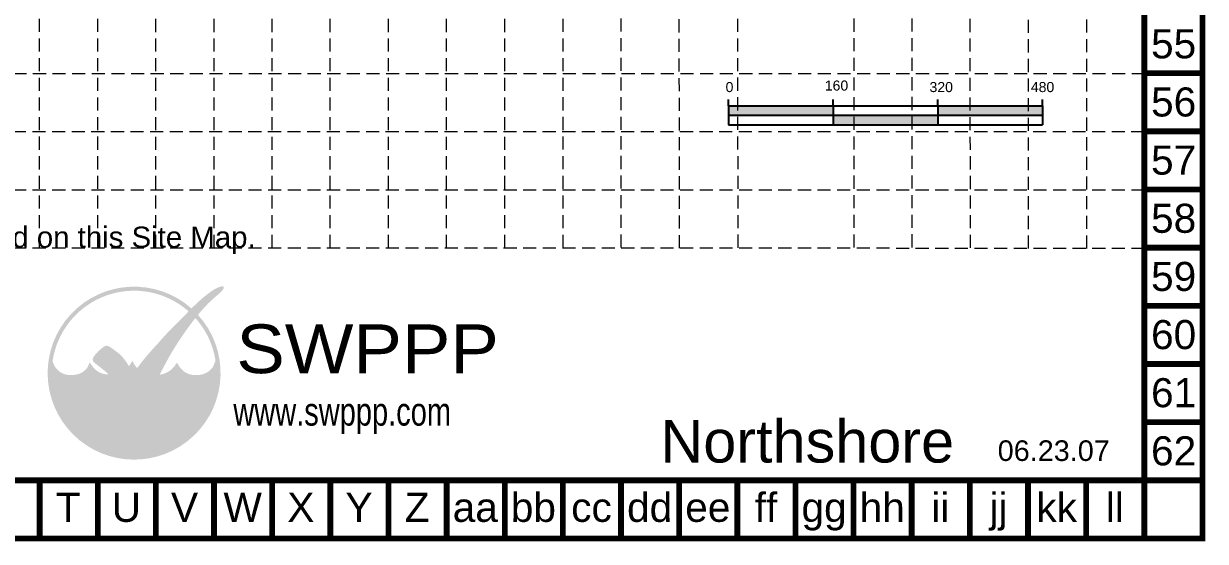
# Model space of a CAD drawing. Header units: inches. Extents: x 8135 to 11700, y -938 to 4760.
# Drawn here: x 9893 to 11700, y -938 to -146 of the extents above; entities that cross this region are included whole.
import ezdxf
from ezdxf.enums import TextEntityAlignment as Align

# ---------------------------------------------------------------- set-up
doc = ezdxf.new("R2010")
doc.units = ezdxf.units.IN
doc.header["$MEASUREMENT"] = 0
doc.linetypes.add('HIDDEN', pattern=[0.375, 0.25, -0.125])
for name, color, linetype in [('BASE', 7, 'Continuous'), ('GRID', 254, 'HIDDEN'), ('LOGO', 7, 'Continuous')]:
    doc.layers.add(name, color=color, linetype=linetype)
doc.styles.add("L200'", font='ARIAL.TTF', dxfattribs={"height": 0.001969})
doc.styles.add('LOGO1', font='ROCKEB.TTF', dxfattribs={"height": 25})
doc.styles.get("Standard").update_dxf_attribs({"font": 'ARIAL.TTF'})

# ---------------------------------------------------------------- blocks, each defined once
blk = doc.blocks.new('new logo')
at = {"layer": 'LOGO'}
h = blk.add_hatch(color=170, dxfattribs=at)
h.paths.add_polyline_path([(67.43, 44.06), (66.82, 44.7), (66.35, 45.25), (65.96, 45.76), (65.54, 46.4), (65.09, 47.19), (64.7, 47.94), (64.44, 48.47), (64.18, 49.02), (63.92, 49.58), (63.67, 50.15), (63.31, 50.99), (62.9, 52), (62.6, 52.78), (62.42, 53.27), (62.25, 53.75), (62.07, 54.23), (61.88, 54.72), (61.69, 55.22), (61.48, 55.74), (61.26, 56.27), (61.03, 56.81), (60.78, 57.37), (60.52, 57.93), (60.25, 58.5), (59.96, 59.07), (59.66, 59.64), (59.34, 60.2), (59.02, 60.77), (58.68, 61.32), (58.34, 61.87), (57.99, 62.4), (57.64, 62.91), (57.29, 63.4), (56.95, 63.87), (56.61, 64.32), (56.27, 64.74), (55.93, 65.14), (55.58, 65.53), (55.23, 65.91), (54.91, 66.23), (53.98, 66.22), (52.92, 66.33), (52.05, 66.5), (51.45, 66.64), (50.85, 66.81), (50.26, 67.01), (49.41, 67.35), (48.33, 67.91), (47.34, 68.56), (46.46, 69.26), (45.69, 70.02), (45.01, 70.79), (44.44, 71.52), (43.98, 72.16), (43.6, 72.69), (43.42, 72.95), (43.25, 73.18), (43.1, 73.38), (42.96, 73.53), (42.85, 73.65), (42.75, 73.73), (42.66, 73.76), (42.59, 73.76), (42.53, 73.71), (42.48, 73.63), (42.43, 73.52), (42.38, 73.38), (42.33, 73.22), (42.19, 72.76), (41.96, 72.1), (41.67, 71.46), (41.36, 70.91), (40.98, 70.34), (40.53, 69.77), (40.01, 69.21), (39.42, 68.67), (38.77, 68.17), (38.06, 67.7), (37.31, 67.27), (36.53, 66.9), (35.73, 66.59), (34.88, 66.34), (33.96, 66.14), (32.97, 65.99), (31.89, 65.9), (30.76, 65.86), (29.65, 65.89), (28.59, 65.97), (27.62, 66.13), (26.71, 66.36), (25.83, 66.67), (24.95, 67.08), (24.08, 67.58), (23.21, 68.18), (22.36, 68.88), (21.76, 69.47), (21.37, 69.89), (20.98, 70.36), (20.61, 70.88), (20.24, 71.46), (19.89, 72.13), (19.54, 72.89), (19.19, 73.77), (18.85, 74.77, -0.595729), (106.28, 106.77), (106.97, 107.48), (107.53, 108.05), (108.12, 108.64, 37.93689), (112.29, 104.53), (112.05, 104.24), (111.57, 103.66), (111.09, 103.06), (110.61, 102.47, -0.146449), (123.57, 75.01), (123.33, 74.47), (123.13, 73.97), (122.94, 73.5), (122.77, 73.07), (122.51, 72.4), (122.22, 71.72), (121.9, 71.1), (121.52, 70.53), (121.11, 70), (120.66, 69.51), (120.15, 69.03), (119.62, 68.57), (119.04, 68.14), (118.44, 67.73), (117.81, 67.36), (117.15, 67.03), (116.47, 66.74), (115.76, 66.49), (115.03, 66.28), (114.28, 66.11), (113.5, 65.97), (112.72, 65.88), (111.92, 65.82), (111.11, 65.8), (110.29, 65.82), (109.44, 65.89), (108.56, 66.01), (107.66, 66.19), (106.75, 66.43), (105.88, 66.73), (105.05, 67.1), (104.26, 67.53), (103.5, 68.04), (102.78, 68.61), (102.07, 69.26), (101.4, 69.96), (100.78, 70.68), (100.24, 71.38), (99.83, 72.02), (99.55, 72.52), (99.4, 72.79), (99.26, 73.03), (99.13, 73.24), (99.02, 73.4), (98.92, 73.52), (98.82, 73.58), (98.72, 73.6), (98.63, 73.58), (98.54, 73.51), (98.45, 73.42), (98.36, 73.3), (98.26, 73.16), (98.17, 73), (98.06, 72.83), (97.8, 72.39), (97.42, 71.81), (96.93, 71.14), (96.41, 70.55), (95.93, 70.06), (95.41, 69.58), (94.84, 69.11), (94.21, 68.65), (93.52, 68.19), (92.75, 67.74), (91.9, 67.28), (90.95, 66.85), (90.08, 66.57), (89.39, 66.39), (88.62, 66.22), (87.78, 66.08), (87.59, 65.61), (87.38, 65.07), (87.13, 64.45), (86.86, 63.76), (86.57, 63), (86.26, 62.19), (85.94, 61.33), (85.6, 60.44), (85.25, 59.53), (84.91, 58.59), (84.56, 57.66), (84.21, 56.72), (83.87, 55.8), (83.53, 54.89), (83.21, 54.02), (82.9, 53.18), (82.61, 52.38), (82.34, 51.64), (82.09, 50.96), (81.86, 50.33), (81.65, 49.76), (81.33, 48.95), (80.94, 48.06), (80.54, 47.29), (80.1, 46.58), (79.62, 45.94), (79.13, 45.36), (78.61, 44.81), (78.1, 44.32), (77.57, 43.87), (77.04, 43.47), (76.48, 43.12), (75.9, 42.81), (75.31, 42.55), (74.58, 42.28), (73.74, 42.05), (72.97, 41.94), (72.25, 41.93), (71.55, 42.04), (70.87, 42.22), (70.06, 42.5), (69.36, 42.77), (68.67, 43.11), (68.04, 43.53)])
h.paths.add_polyline_path([(71.76, 72.04), (70.7, 73.9), (70.07, 75.23), (69.69, 74.29), (68.67, 72.59), (67.85, 71.67), (67.95, 71.51), (68.11, 71.24), (68.27, 70.99), (68.41, 70.76), (68.55, 70.55), (68.68, 70.37), (68.8, 70.21), (68.92, 70.07), (69.04, 69.95), (69.15, 69.84), (69.26, 69.75), (69.37, 69.67), (69.48, 69.59), (69.59, 69.52), (69.7, 69.46), (69.82, 69.41), (69.94, 69.36), (70.05, 69.32), (70.17, 69.28), (70.29, 69.25), (70.41, 69.22), (70.53, 69.2), (70.64, 69.18), (70.76, 69.17), (70.88, 69.16), (71, 69.15), (71.11, 69.15), (71.22, 69.16), (71.33, 69.17), (71.44, 69.19), (71.54, 69.21), (71.64, 69.24), (71.74, 69.27), (71.84, 69.31), (71.94, 69.35), (72.04, 69.4), (72.14, 69.45), (72.24, 69.51), (72.35, 69.58), (72.45, 69.65), (72.56, 69.72), (72.67, 69.81), (72.78, 69.9), (72.89, 70), (73, 70.1), (73.11, 70.21), (73.22, 70.34), (73.3, 70.42), (72.52, 71.08)], flags=17)
blk.add_hatch(color=240, dxfattribs=at).paths.add_polyline_path([(117.73, 117.3), (118.86, 118.16), (119.82, 118.88), (120.63, 119.47), (121.31, 119.95), (121.89, 120.34), (122.37, 120.64), (122.78, 120.89), (123.13, 121.1), (123.45, 121.27), (123.73, 121.42), (123.99, 121.55), (124.22, 121.67), (124.44, 121.77), (124.65, 121.85), (124.84, 121.93), (125.03, 122.01), (125.21, 122.09), (125.4, 122.16), (125.58, 122.23), (125.76, 122.3), (125.93, 122.37), (126.1, 122.44), (126.26, 122.49), (126.41, 122.55), (126.56, 122.6), (126.69, 122.64), (126.82, 122.67), (126.95, 122.71), (127.06, 122.73), (127.18, 122.76), (127.29, 122.78), (127.39, 122.79), (127.5, 122.8), (127.6, 122.81), (127.7, 122.82), (127.79, 122.82), (127.89, 122.82), (127.98, 122.82), (128.06, 122.81), (128.14, 122.8), (128.22, 122.79), (128.29, 122.78), (128.35, 122.76), (128.42, 122.74), (128.47, 122.72), (128.52, 122.7), (128.57, 122.67), (128.62, 122.64), (128.65, 122.61), (128.69, 122.57), (128.72, 122.53), (128.75, 122.49), (128.77, 122.44), (128.79, 122.39), (128.81, 122.34), (128.82, 122.28), (128.83, 122.21), (128.84, 122.14), (128.84, 122.07), (128.84, 122), (128.83, 121.92), (128.82, 121.84), (128.81, 121.76), (128.79, 121.68), (128.77, 121.6), (128.74, 121.52), (128.7, 121.44), (128.66, 121.35), (128.61, 121.26), (128.56, 121.16), (128.5, 121.06), (128.43, 120.95), (128.35, 120.83), (128.27, 120.7), (128.18, 120.57), (128.08, 120.42), (127.96, 120.27), (127.85, 120.12), (127.71, 119.96), (127.57, 119.79), (127.42, 119.62), (127.25, 119.44), (127.06, 119.24), (126.84, 119.03), (126.58, 118.79), (126.28, 118.52), (125.94, 118.21), (125.54, 117.86), (125.08, 117.47), (124.58, 117.04), (124.04, 116.57), (123.48, 116.08), (122.89, 115.57), (122.3, 115.05), (121.71, 114.53), (121.13, 114.01), (120.58, 113.5), (120.04, 112.99), (119.52, 112.49), (119.01, 111.99), (118.51, 111.49), (118.02, 110.99), (117.53, 110.47), (117.03, 109.94), (116.53, 109.4), (116.03, 108.85), (115.52, 108.29), (115.02, 107.71), (114.51, 107.14), (114.01, 106.56), (113.51, 105.98), (113.02, 105.4), (112.54, 104.82), (112.05, 104.24), (111.57, 103.66), (111.09, 103.06), (110.59, 102.44), (110.09, 101.8), (109.56, 101.13), (109.02, 100.43), (108.45, 99.68), (107.87, 98.9), (107.27, 98.1), (106.66, 97.27), (106.04, 96.43), (105.43, 95.59), (104.82, 94.74), (104.23, 93.91), (103.65, 93.08), (103.08, 92.27), (102.52, 91.46), (101.97, 90.65), (101.42, 89.84), (100.87, 89.01), (100.32, 88.18), (99.77, 87.33), (99.2, 86.45), (98.63, 85.56), (98.06, 84.66), (97.5, 83.76), (96.94, 82.87), (96.4, 81.99), (95.88, 81.13), (95.38, 80.29), (94.91, 79.49), (94.46, 78.72), (94.03, 77.96), (93.61, 77.23), (93.21, 76.5), (92.81, 75.77), (92.41, 75.04), (92.01, 74.29), (91.6, 73.54), (91.18, 72.77), (90.78, 72.02), (90.38, 71.27), (90, 70.56), (89.64, 69.88), (89.31, 69.25), (89.01, 68.69), (88.75, 68.19), (88.53, 67.74), (88.33, 67.32), (88.15, 66.92), (87.97, 66.52), (87.78, 66.08), (87.59, 65.61), (87.38, 65.07), (87.13, 64.45), (86.86, 63.76), (86.57, 63), (86.26, 62.19), (85.94, 61.33), (85.6, 60.44), (85.25, 59.53), (84.91, 58.59), (84.56, 57.66), (84.21, 56.72), (83.87, 55.8), (83.53, 54.89), (83.21, 54.02), (82.9, 53.18), (82.61, 52.38), (82.34, 51.64), (82.09, 50.96), (81.86, 50.33), (81.65, 49.76), (81.44, 49.23), (81.24, 48.75), (81.04, 48.29), (80.84, 47.87), (80.64, 47.48), (80.43, 47.11), (80.2, 46.75), (79.97, 46.41), (79.73, 46.09), (79.49, 45.78), (79.24, 45.49), (78.99, 45.21), (78.74, 44.95), (78.48, 44.69), (78.23, 44.45), (77.97, 44.21), (77.71, 43.99), (77.44, 43.78), (77.17, 43.58), (76.9, 43.39), (76.62, 43.21), (76.33, 43.04), (76.04, 42.89), (75.75, 42.75), (75.45, 42.62), (75.16, 42.5), (74.87, 42.39), (74.58, 42.29), (74.3, 42.2), (74.02, 42.13), (73.75, 42.07), (73.49, 42.02), (73.23, 41.98), (72.98, 41.95), (72.73, 41.94), (72.49, 41.93), (72.24, 41.94), (72.01, 41.97), (71.77, 42), (71.53, 42.05), (71.3, 42.11), (71.06, 42.17), (70.83, 42.24), (70.59, 42.32), (70.35, 42.4), (70.12, 42.48), (69.88, 42.57), (69.64, 42.66), (69.4, 42.76), (69.16, 42.87), (68.93, 42.98), (68.69, 43.11), (68.47, 43.25), (68.25, 43.39), (68.04, 43.55), (67.83, 43.72), (67.62, 43.9), (67.42, 44.09), (67.22, 44.28), (67.03, 44.49), (66.83, 44.69), (66.64, 44.9), (66.45, 45.13), (66.26, 45.36), (66.06, 45.62), (65.86, 45.91), (65.65, 46.23), (65.43, 46.59), (65.2, 47), (64.96, 47.45), (64.7, 47.94), (64.44, 48.47), (64.18, 49.02), (63.92, 49.58), (63.67, 50.15), (63.43, 50.71), (63.2, 51.26), (62.99, 51.78), (62.79, 52.29), (62.6, 52.78), (62.42, 53.27), (62.25, 53.75), (62.07, 54.23), (61.88, 54.72), (61.69, 55.22), (61.48, 55.74), (61.26, 56.27), (61.03, 56.81), (60.78, 57.37), (60.52, 57.93), (60.25, 58.5), (59.96, 59.07), (59.66, 59.64), (59.34, 60.2), (59.02, 60.77), (58.68, 61.32), (58.34, 61.87), (57.99, 62.4), (57.64, 62.91), (57.29, 63.4), (56.95, 63.87), (56.61, 64.32), (56.27, 64.74), (55.93, 65.14), (55.58, 65.53), (55.23, 65.91), (54.86, 66.28), (54.49, 66.65), (54.09, 67.01), (53.68, 67.39), (53.25, 67.76), (52.81, 68.14), (52.35, 68.52), (51.89, 68.9), (51.42, 69.28), (50.95, 69.66), (50.48, 70.04), (50.01, 70.41), (49.54, 70.78), (49.09, 71.13), (48.65, 71.47), (48.24, 71.8), (47.84, 72.11), (47.47, 72.4), (47.14, 72.66), (46.83, 72.9), (46.56, 73.11), (46.32, 73.3), (46.11, 73.47), (45.92, 73.63), (45.75, 73.78), (45.6, 73.92), (45.46, 74.05), (45.34, 74.18), (45.23, 74.31), (45.13, 74.44), (45.04, 74.56), (44.96, 74.69), (44.9, 74.82), (44.84, 74.96), (44.8, 75.1), (44.76, 75.24), (44.73, 75.39), (44.72, 75.54), (44.71, 75.69), (44.7, 75.84), (44.71, 75.99), (44.72, 76.15), (44.75, 76.3), (44.78, 76.45), (44.81, 76.6), (44.86, 76.75), (44.92, 76.9), (44.99, 77.06), (45.07, 77.23), (45.17, 77.4), (45.29, 77.59), (45.42, 77.8), (45.57, 78.01), (45.73, 78.24), (45.91, 78.48), (46.11, 78.73), (46.32, 78.99), (46.55, 79.26), (46.8, 79.54), (47.06, 79.83), (47.33, 80.13), (47.62, 80.43), (47.91, 80.73), (48.21, 81.04), (48.52, 81.34), (48.84, 81.64), (49.16, 81.93), (49.48, 82.21), (49.79, 82.48), (50.1, 82.74), (50.41, 82.98), (50.7, 83.21), (50.98, 83.42), (51.24, 83.62), (51.49, 83.79), (51.7, 83.95), (51.9, 84.08), (52.08, 84.19), (52.25, 84.29), (52.4, 84.38), (52.55, 84.45), (52.68, 84.51), (52.82, 84.56), (52.95, 84.61), (53.08, 84.64), (53.21, 84.67), (53.34, 84.69), (53.47, 84.7), (53.6, 84.7), (53.72, 84.69), (53.85, 84.68), (53.97, 84.65), (54.1, 84.62), (54.22, 84.58), (54.35, 84.54), (54.48, 84.48), (54.61, 84.43), (54.74, 84.36), (54.88, 84.3), (55.02, 84.23), (55.17, 84.15), (55.34, 84.06), (55.51, 83.97), (55.7, 83.86), (55.91, 83.73), (56.14, 83.59), (56.4, 83.42), (56.68, 83.23), (56.99, 83.01), (57.32, 82.78), (57.67, 82.53), (58.03, 82.27), (58.4, 81.99), (58.79, 81.71), (59.18, 81.42), (59.57, 81.13), (59.97, 80.83), (60.37, 80.53), (60.76, 80.22), (61.15, 79.91), (61.54, 79.59), (61.91, 79.27), (62.28, 78.93), (62.64, 78.6), (62.98, 78.25), (63.32, 77.9), (63.65, 77.54), (63.97, 77.17), (64.29, 76.79), (64.6, 76.4), (64.91, 76.01), (65.22, 75.6), (65.52, 75.19), (65.82, 74.78), (66.11, 74.37), (66.39, 73.96), (66.66, 73.57), (66.91, 73.18), (67.15, 72.81), (67.37, 72.45), (67.58, 72.12), (67.77, 71.8), (67.95, 71.51), (68.11, 71.24), (68.27, 70.99), (68.41, 70.76), (68.55, 70.55), (68.68, 70.37), (68.8, 70.21), (68.92, 70.07), (69.04, 69.95), (69.15, 69.84), (69.26, 69.75), (69.37, 69.67), (69.48, 69.59), (69.59, 69.52), (69.7, 69.46), (69.82, 69.41), (69.94, 69.36), (70.05, 69.32), (70.17, 69.28), (70.29, 69.25), (70.41, 69.22), (70.53, 69.2), (70.64, 69.18), (70.76, 69.17), (70.88, 69.16), (71, 69.15), (71.11, 69.15), (71.22, 69.16), (71.33, 69.17), (71.44, 69.19), (71.54, 69.21), (71.64, 69.24), (71.74, 69.27), (71.84, 69.31), (71.94, 69.35), (72.04, 69.4), (72.14, 69.45), (72.24, 69.51), (72.35, 69.58), (72.45, 69.65), (72.56, 69.72), (72.67, 69.81), (72.78, 69.9), (72.89, 70), (73, 70.1), (73.11, 70.21), (73.22, 70.34), (73.34, 70.47), (73.46, 70.61), (73.58, 70.77), (73.72, 70.94), (73.85, 71.12), (74, 71.32), (74.15, 71.53), (74.32, 71.77), (74.5, 72.01), (74.68, 72.27), (74.88, 72.55), (75.09, 72.84), (75.32, 73.15), (75.56, 73.46), (75.82, 73.79), (76.09, 74.14), (76.37, 74.49), (76.67, 74.87), (76.99, 75.25), (77.32, 75.65), (77.66, 76.07), (78.02, 76.5), (78.39, 76.95), (78.77, 77.42), (79.18, 77.91), (79.6, 78.4), (80.03, 78.92), (80.49, 79.45), (80.96, 80), (81.46, 80.56), (81.97, 81.13), (82.5, 81.72), (83.04, 82.31), (83.59, 82.91), (84.14, 83.51), (84.68, 84.1), (85.22, 84.68), (85.74, 85.25), (86.24, 85.81), (86.73, 86.35), (87.2, 86.89), (87.67, 87.41), (88.13, 87.94), (88.59, 88.46), (89.06, 88.98), (89.53, 89.52), (90.01, 90.05), (90.5, 90.6), (91, 91.16), (91.52, 91.73), (92.06, 92.31), (92.61, 92.9), (93.18, 93.5), (93.77, 94.12), (94.38, 94.75), (95.01, 95.39), (95.64, 96.03), (96.28, 96.68), (96.92, 97.32), (97.56, 97.96), (98.19, 98.58), (98.8, 99.19), (99.39, 99.77), (99.96, 100.34), (100.52, 100.9), (101.07, 101.45), (101.61, 101.98), (102.14, 102.52), (102.66, 103.05), (103.19, 103.59), (103.72, 104.13), (104.25, 104.67), (104.78, 105.23), (105.32, 105.78), (105.86, 106.34), (106.41, 106.91), (106.97, 107.48), (107.53, 108.05), (108.11, 108.62), (108.69, 109.2), (109.27, 109.77), (109.86, 110.34), (110.45, 110.91), (111.04, 111.47), (111.62, 112.02), (112.2, 112.56), (112.77, 113.1), (113.35, 113.62), (113.95, 114.16), (114.58, 114.71), (115.26, 115.3), (116.01, 115.91), (116.82, 116.58)])
at = {"layer": 'LOGO', "style": 'LOGO1'}
for s, height, width, p in [('SWPPP', 31.324, 1.115, (136.96, 67.05)), ('www.swppp.com', 18.1118, 0.77, (135.01, 33.35))]:
    blk.add_text(s, height=height, dxfattribs=dict(at, width=width)).set_placement(p)

msp = doc.modelspace()

# ---------------------------------------------------------------- hatches: boundary and pattern name
h = msp.add_hatch(color=7)
h.paths.add_polyline_path([(11130.8, -286.3), (11130.8, -271.9), (10970.8, -271.9), (10970.8, -286.3)])
h.paths.add_polyline_path([(11130.8, -286.3), (11130.8, -300.7), (11290.8, -300.7), (11290.8, -286.3)])
h.paths.add_polyline_path([(11290.8, -271.9), (11290.8, -286.3), (11450.8, -286.3), (11450.8, -271.9)])

# ---------------------------------------------------------------- linework, layer by layer
at = {"color": 7}
for p, q in [((10970.8, -271.9), (10970.8, -262.3)), ((11130.8, -271.9), (11130.8, -262.3)), ((11290.8, -271.9), (11290.8, -262.3)), ((11450.8, -271.9), (11450.8, -262.3)), ((10970.8, -271.9), (11130.8, -271.9)), ((10970.8, -271.9), (10970.8, -300.7)), ((10970.8, -286.3), (11450.8, -286.3)), ((11130.8, -271.9), (11450.8, -271.9)), ((11130.8, -271.9), (11130.8, -300.7)), ((11290.8, -271.9), (11290.8, -300.7)), ((11450.8, -271.9), (11450.8, -300.7)), ((10970.8, -300.7), (11130.8, -300.7)), ((11130.8, -300.7), (11450.8, -300.7))]:
    msp.add_line(p, q, dxfattribs=at)
at = {"layer": 'BASE', "const_width": 8.89}
for points in [[(11695.6, -933.2), (11695.6, 4756), (8139.9, 4756), (8139.9, -933.2)], [(11606.7, -844.3), (11606.7, 4667.1), (8228.8, 4667.1), (8228.8, -844.3)]]:
    msp.add_lwpolyline(points, close=True, dxfattribs=at)
for points in [[(11695.6, -222), (11606.7, -222)], [(11695.6, -310.9), (11606.7, -310.9)], [(11695.6, -399.8), (11606.7, -399.8)], [(11695.6, -488.7), (11606.7, -488.7)], [(11695.6, -577.6), (11606.7, -577.6)], [(11695.6, -666.5), (11606.7, -666.5)], [(11695.6, -755.4), (11606.7, -755.4)], [(9917.7, -844.3), (9917.7, -933.2)], [(10006.6, -844.3), (10006.6, -933.2)], [(10095.5, -844.3), (10095.5, -933.2)], [(10184.4, -844.3), (10184.4, -933.2)], [(10273.3, -844.3), (10273.3, -933.2)], [(10362.2, -844.3), (10362.2, -933.2)], [(10451.1, -844.3), (10451.1, -933.2)], [(10540, -844.3), (10540, -933.2)], [(10628.9, -844.3), (10628.9, -933.2)], [(10717.8, -844.3), (10717.8, -933.2)], [(10806.7, -844.3), (10806.7, -933.2)], [(10895.5, -844.3), (10895.5, -933.2)], [(10984.4, -844.3), (10984.4, -933.2)], [(11073.3, -844.3), (11073.3, -933.2)], [(11162.2, -844.3), (11162.2, -933.2)], [(11251.1, -844.3), (11251.1, -933.2)], [(11340, -844.3), (11340, -933.2)], [(11428.9, -844.3), (11428.9, -933.2)], [(11517.8, -844.3), (11517.8, -933.2)], [(11606.7, -844.3), (11606.7, -933.2)], [(11695.6, -844.3), (11606.7, -844.3)]]:
    msp.add_lwpolyline(points, dxfattribs=at)
at = {"layer": 'GRID', "color": 252, "linetype": 'HIDDEN', "lineweight": 0, "ltscale": 80}
for p, q in [((9917.7, -488.9), (9917.7, 4667.1)), ((10006.6, -488.9), (10006.6, 4667.1)), ((10095.5, -489), (10095.5, 4667.1)), ((10184.4, -489), (10184.4, 4667.1)), ((10273.3, -489), (10273.3, 4667.1)), ((10362.2, -489), (10362.2, 4667.1)), ((10451.1, -489), (10451.1, 4667.1)), ((10540, -489), (10540, 4667.1)), ((10628.9, -489), (10628.9, 4667.1)), ((10718.2, -488.8), (10717.8, 4667.1)), ((10807, -488.4), (10806.7, 4667.1)), ((10895.8, -489.5), (10895.5, 4667.1)), ((10985.5, -488.7), (10984.8, 4669.1)), ((11162.9, -488.5), (11162.6, 4669.1)), ((11252, -488.2), (11251.5, 4669.1)), ((11340.7, -489), (11340.4, 4669.1)), ((11429.8, -490.1), (11429.3, 4669.1)), ((11518.7, -489.9), (11518.2, 4669.1)), ((8227.5, -222.2), (11603, -222.4)), ((8226.8, -311.4), (11603, -310.8)), ((8227.1, -400.1), (11603.4, -400.3)), ((8227.1, -488.7), (11603.2, -489.2))]:
    msp.add_line(p, q, dxfattribs=at)

# ---------------------------------------------------------------- block references
at = {"layer": 'GRID', "xscale": 2.378998544261776, "yscale": 2.378998544261776, "zscale": 2.378998544261876}
msp.add_blockref('new logo', (9892.7, -840), dxfattribs=at)

# ---------------------------------------------------------------- texts
at = {"color": 7}
for s, height, p in [('160', 15.36, (11118.2, -248.5)), ('0', 15.4, (10966.5, -250.8)), ('320', 15.36, (11278.3, -250.8)), ('480', 15.36, (11433.2, -250.8))]:
    msp.add_text(s, height=height, dxfattribs=at).set_placement(p)
at = {"insert": (10866.8, -752.1), "char_height": 65, "width": 387.901, "attachment_point": 1}
msp.add_mtext('Northshore', dxfattribs=at)
at = {"layer": 'BASE'}
for s, height, p in [('55', 44.45, (11651.5, -177)), ('56', 44.45, (11651.5, -265.9)), ('57', 44.45, (11651.5, -354.8)), ('58', 44.45, (11651.5, -443.7)), ('59', 44.45, (11651.5, -532.6)), ('60', 44.45, (11651.5, -621.5)), ('61', 44.45, (11651.5, -710.3)), ('62', 44.45, (11651.5, -799.2)), ('T', 44.4, (9961.5, -885.6)), ('U', 44.4, (10050.4, -885.6)), ('V', 44.4, (10139.3, -885.6)), ('W', 44.4, (10228.2, -885.6)), ('X', 44.4, (10317.1, -885.6)), ('Y', 44.4, (10406, -885.6)), ('Z', 44.4, (10494.9, -885.6)), ('bb', 44.45, (10672.6, -885.6)), ('dd', 44.45, (10850.4, -885.6)), ('ff', 44.45, (11028.2, -885.6)), ('hh', 44.45, (11206, -885.6)), ('ii', 44.45, (11294.9, -885.6)), ('jj', 44.45, (11383.8, -885.6)), ('kk', 44.45, (11472.7, -885.6)), ('ll', 44.45, (11561.6, -885.6)), ('aa', 44.45, (10583.8, -885.6)), ('cc', 44.45, (10761.5, -885.6)), ('ee', 44.45, (10939.3, -885.6)), ('gg', 44.45, (11117.1, -885.6))]:
    msp.add_text(s, height=height, dxfattribs=at).set_placement(p, align=Align.MIDDLE_CENTER)
at = {"layer": 'BASE', "color": 7, "style": "L200'"}
msp.add_text('Location of concrete washout will be determined in the field and will be reflected on this Site Map.', height=32.16, dxfattribs=at).set_placement((8315.3, -488.6))
at = {"layer": 'BASE'}
msp.add_text('06.23.07', height=31.51, dxfattribs=at).set_placement((11468.2, -814.7), align=Align.CENTER)

doc.saveas('drawing.dxf')
